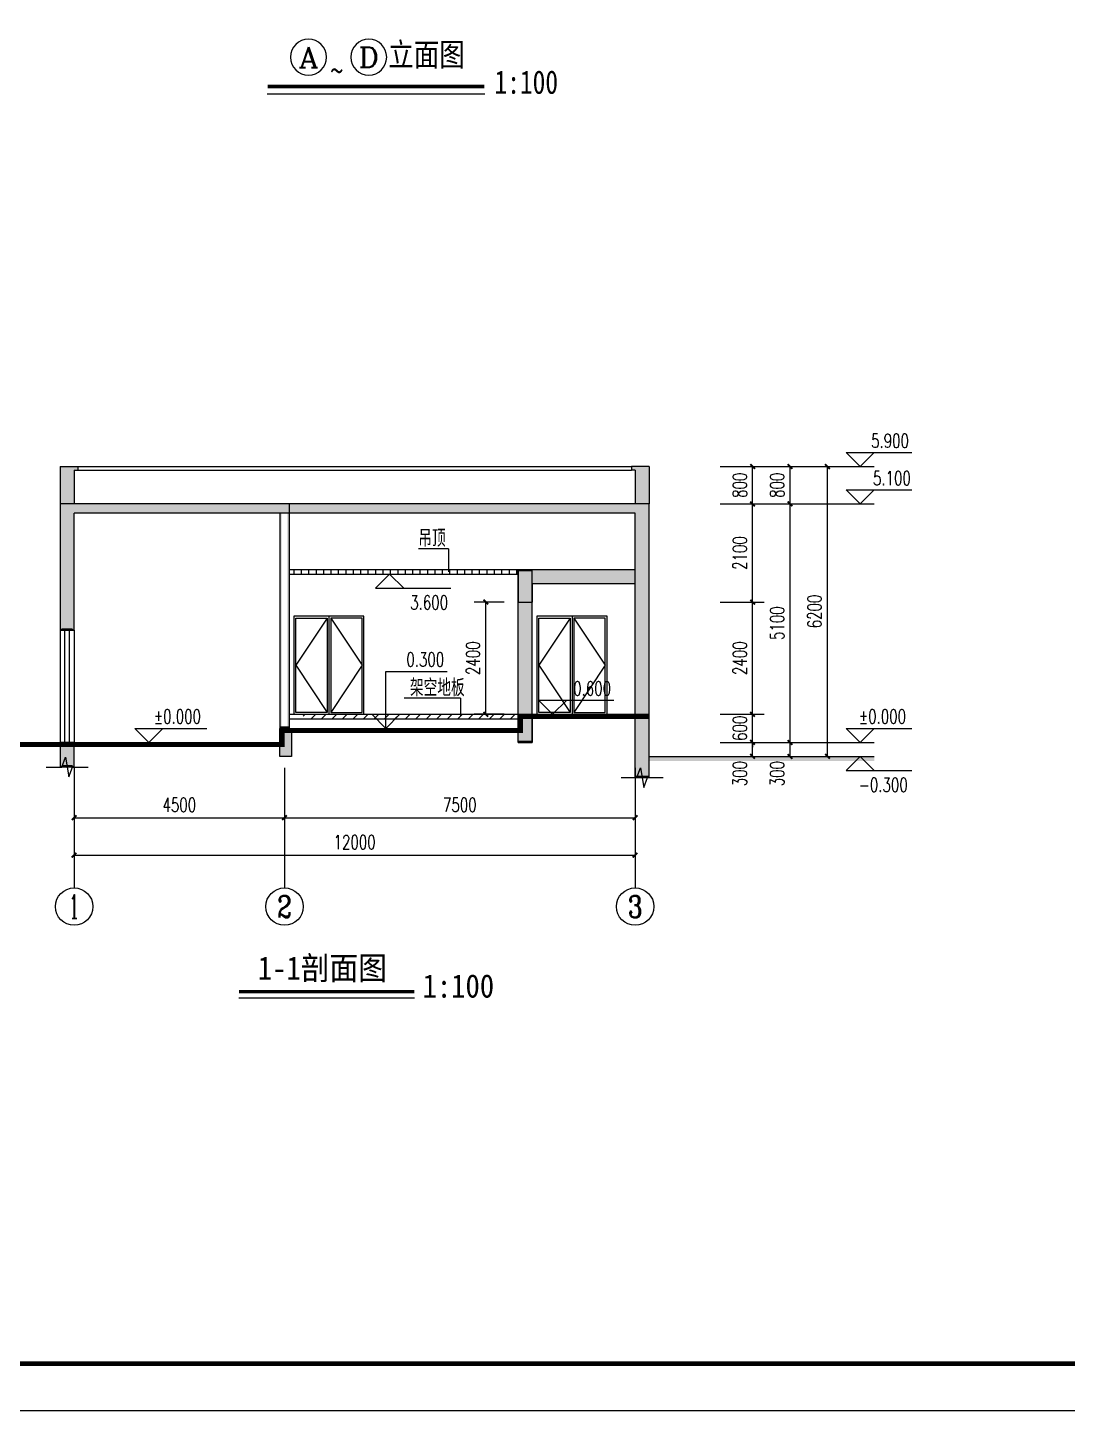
# Model space of a CAD drawing. Extents: x 5066963 to 5185393, y -485691 to -238129.
# Drawn here: x 5113003 to 5135242, y -485691 to -456108 of the extents above; entities that cross this region are included whole.
import ezdxf
from ezdxf.enums import TextEntityAlignment as Align

# ---------------------------------------------------------------- set-up
doc = ezdxf.new("R2010")
doc.units = 0
doc.header["$LTSCALE"] = 1000
doc.header["$MEASUREMENT"] = 0
doc.layers.get('0').update_dxf_attribs({"linetype": 'CONTINUOUS'})
doc.layers.get('Defpoints').update_dxf_attribs({"linetype": 'CONTINUOUS'})
doc.layers.add('_0', color=7, linetype='CONTINUOUS', lineweight=25)
for name, color, linetype in [('AXIS', 3, 'CONTINUOUS'), ('AXIS_TEXT', 7, 'CONTINUOUS'), ('DIM_ELEV', 3, 'CONTINUOUS'), ('DIM_SYMB', 3, 'CONTINUOUS'), ('PUB_DIM', 3, 'CONTINUOUS'), ('PUB_HATCH', 8, 'CONTINUOUS'), ('PUB_TEXT', 7, 'CONTINUOUS'), ('PUB_TITLE', 4, 'CONTINUOUS'), ('PUB_WALL', 9, 'CONTINUOUS'), ('WALL', 2, 'CONTINUOUS'), ('WINDOW', 4, 'CONTINUOUS'), ('剖面', 233, 'CONTINUOUS'), ('图名', 15, 'CONTINUOUS'), ('文字', 11, 'CONTINUOUS')]:
    doc.layers.add(name, color=color, linetype=linetype)
doc.styles.add('_HZTXT', font='txt.shx', dxfattribs={"width": 0.8, "bigfont": 'HZTXT.shx'})
doc.styles.add('_TCH_AXIS', font='COMPLEX', dxfattribs={"bigfont": 'GBCBIG'})
doc.styles.add('_TCH_DIM', font='SIMPLEX', dxfattribs={"bigfont": 'GBCBIG'})
doc.styles.add('_TCH_DIM_T3', font='SIMPLEX', dxfattribs={"width": 0.705882, "bigfont": 'GBCBIG'})
doc.styles.add('COMPLEX', font='COMPLEX')
doc.styles.add('宋体', font='', dxfattribs={"width": 0.7})
doc.styles.get('宋体').set_extended_font_data('SimSun')
doc.dimstyles.new('_TCH_ARCH&&100', dxfattribs={"dimtxt": 297.5, "dimasz": 100, "dimexe": 250, "dimexo": 300, "dimgap": 126.25, "dimtad": 1, "dimdec": 0, "dimzin": 0, "dimdsep": 46, "dimtxsty": '_TCH_DIM_T3', "dimblk": 'ARCHTICK', "dimcen": 0.09, "dimclrt": 7, "dimazin": 2, "dimtfac": 1, "dimtdec": 0, "dimtix": 1, "dimtmove": 2, "dimatfit": 3, "dimfxl": 0, "dimtolj": 1, "dimtzin": 0, "dimarcsym": 0})

# ---------------------------------------------------------------- blocks, each defined once
blk = doc.blocks.new('_ArchTick')
at = {"color": 0, "linetype": 'ByBlock', "const_width": 0.4}
blk.add_lwpolyline([(-0.5, -0.5), (0.5, 0.5)], dxfattribs=at)
blk = doc.blocks.new('*D113')
at = {"layer": 'Defpoints', "color": 0}
for p in [(5127517, -471399), (5128510, -471399), (5127517, -471699)]:
    blk.add_point(p, dxfattribs=at)
at = {"layer": 'PUB_DIM', "color": 0, "lineweight": -2}
for p, q in [((5127817, -471399), (5128760, -471399)), ((5128510, -471699), (5128510, -471399)), ((5127817, -471699), (5128760, -471699))]:
    blk.add_line(p, q, dxfattribs=at)
at = {"layer": 'PUB_DIM', "color": 0, "lineweight": -2, "xscale": 100, "yscale": 100, "zscale": 100}
for p, rotation in [((5128510, -471399), 90), ((5128510, -471699), 270)]:
    blk.add_blockref('_ArchTick', p, dxfattribs=dict(at, rotation=rotation))
at = {"layer": 'PUB_DIM', "color": 7, "insert": (5128235, -472069), "char_height": 297.5, "attachment_point": 5, "rotation": 90, "style": '_TCH_DIM_T3'}
blk.add_mtext('\\A1;300', dxfattribs=at)
blk = doc.blocks.new('*D114')
at = {"layer": 'Defpoints', "color": 0}
for p in [(5127517, -470799), (5128510, -470799), (5127517, -471399)]:
    blk.add_point(p, dxfattribs=at)
at = {"layer": 'PUB_DIM', "color": 0, "lineweight": -2}
for p, q in [((5127817, -470799), (5128760, -470799)), ((5128510, -470799), (5128510, -470699)), ((5128510, -471399), (5128510, -470799)), ((5127817, -471399), (5128760, -471399)), ((5128510, -471399), (5128510, -471499))]:
    blk.add_line(p, q, dxfattribs=at)
at = {"layer": 'PUB_DIM', "color": 0, "lineweight": -2, "xscale": 100, "yscale": 100, "zscale": 100}
for p, rotation in [((5128510, -470799), 270), ((5128510, -471399), 90)]:
    blk.add_blockref('_ArchTick', p, dxfattribs=dict(at, rotation=rotation))
at = {"layer": 'PUB_DIM', "color": 7, "insert": (5128235, -471099), "char_height": 297.5, "attachment_point": 5, "rotation": 90, "style": '_TCH_DIM_T3'}
blk.add_mtext('\\A1;600', dxfattribs=at)
blk = doc.blocks.new('*D115')
at = {"layer": 'Defpoints', "color": 0}
for p in [(5127517, -468399), (5128510, -468399), (5127517, -470799)]:
    blk.add_point(p, dxfattribs=at)
at = {"layer": 'PUB_DIM', "color": 0, "lineweight": -2}
for p, q in [((5127817, -468399), (5128760, -468399)), ((5128510, -470799), (5128510, -468399)), ((5127817, -470799), (5128760, -470799))]:
    blk.add_line(p, q, dxfattribs=at)
at = {"layer": 'PUB_DIM', "color": 0, "lineweight": -2, "xscale": 100, "yscale": 100, "zscale": 100}
for p, rotation in [((5128510, -468399), 90), ((5128510, -470799), 270)]:
    blk.add_blockref('_ArchTick', p, dxfattribs=dict(at, rotation=rotation))
at = {"layer": 'PUB_DIM', "color": 7, "insert": (5128235, -469599), "char_height": 297.5, "attachment_point": 5, "rotation": 90, "style": '_TCH_DIM_T3'}
blk.add_mtext('\\A1;2400', dxfattribs=at)
blk = doc.blocks.new('*D116')
at = {"layer": 'Defpoints', "color": 0}
for p in [(5127517, -466299), (5128510, -466299), (5127517, -468399)]:
    blk.add_point(p, dxfattribs=at)
at = {"layer": 'PUB_DIM', "color": 0, "lineweight": -2}
for p, q in [((5127817, -466299), (5128760, -466299)), ((5128510, -468399), (5128510, -466299)), ((5127817, -468399), (5128760, -468399))]:
    blk.add_line(p, q, dxfattribs=at)
at = {"layer": 'PUB_DIM', "color": 0, "lineweight": -2, "xscale": 100, "yscale": 100, "zscale": 100}
for p, rotation in [((5128510, -466299), 90), ((5128510, -468399), 270)]:
    blk.add_blockref('_ArchTick', p, dxfattribs=dict(at, rotation=rotation))
at = {"layer": 'PUB_DIM', "color": 7, "insert": (5128235, -467349), "char_height": 297.5, "attachment_point": 5, "rotation": 90, "style": '_TCH_DIM_T3'}
blk.add_mtext('\\A1;2100', dxfattribs=at)
blk = doc.blocks.new('*D117')
at = {"layer": 'Defpoints', "color": 0}
for p in [(5127517, -465499), (5128510, -465499), (5127517, -466299)]:
    blk.add_point(p, dxfattribs=at)
at = {"layer": 'PUB_DIM', "color": 0, "lineweight": -2}
for p, q in [((5127817, -465499), (5128760, -465499)), ((5128510, -466299), (5128510, -465499)), ((5127817, -466299), (5128760, -466299))]:
    blk.add_line(p, q, dxfattribs=at)
at = {"layer": 'PUB_DIM', "color": 0, "lineweight": -2, "xscale": 100, "yscale": 100, "zscale": 100}
for p, rotation in [((5128510, -465499), 90), ((5128510, -466299), 270)]:
    blk.add_blockref('_ArchTick', p, dxfattribs=dict(at, rotation=rotation))
at = {"layer": 'PUB_DIM', "color": 7, "insert": (5128235, -465899), "char_height": 297.5, "attachment_point": 5, "rotation": 90, "style": '_TCH_DIM_T3'}
blk.add_mtext('\\A1;800', dxfattribs=at)
blk = doc.blocks.new('*D141')
at = {"layer": 'Defpoints', "color": 0}
for p in [(5127517, -465499), (5130110, -465499), (5127517, -471699)]:
    blk.add_point(p, dxfattribs=at)
at = {"layer": 'PUB_DIM', "color": 0, "lineweight": -2}
for p, q in [((5127817, -465499), (5130360, -465499)), ((5130110, -471699), (5130110, -465499)), ((5127817, -471699), (5130360, -471699))]:
    blk.add_line(p, q, dxfattribs=at)
at = {"layer": 'PUB_DIM', "color": 0, "lineweight": -2, "xscale": 100, "yscale": 100, "zscale": 100}
for p, rotation in [((5130110, -465499), 90), ((5130110, -471699), 270)]:
    blk.add_blockref('_ArchTick', p, dxfattribs=dict(at, rotation=rotation))
at = {"layer": 'PUB_DIM', "color": 7, "insert": (5129835, -468599), "char_height": 297.5, "attachment_point": 5, "rotation": 90, "style": '_TCH_DIM_T3'}
blk.add_mtext('\\A1;6200', dxfattribs=at)
blk = doc.blocks.new('*D142')
at = {"layer": 'Defpoints', "color": 0}
for p in [(5127517, -471399), (5129310, -471399), (5127517, -471699)]:
    blk.add_point(p, dxfattribs=at)
at = {"layer": 'PUB_DIM', "color": 0, "lineweight": -2}
for p, q in [((5127817, -471399), (5129560, -471399)), ((5129310, -471699), (5129310, -471399)), ((5127817, -471699), (5129560, -471699))]:
    blk.add_line(p, q, dxfattribs=at)
at = {"layer": 'PUB_DIM', "color": 0, "lineweight": -2, "xscale": 100, "yscale": 100, "zscale": 100}
for p, rotation in [((5129310, -471399), 90), ((5129310, -471699), 270)]:
    blk.add_blockref('_ArchTick', p, dxfattribs=dict(at, rotation=rotation))
at = {"layer": 'PUB_DIM', "color": 7, "insert": (5129035, -472069), "char_height": 297.5, "attachment_point": 5, "rotation": 90, "style": '_TCH_DIM_T3'}
blk.add_mtext('\\A1;300', dxfattribs=at)
blk = doc.blocks.new('*D143')
at = {"layer": 'Defpoints', "color": 0}
for p in [(5127517, -466299), (5129310, -466299), (5127517, -471399)]:
    blk.add_point(p, dxfattribs=at)
at = {"layer": 'PUB_DIM', "color": 0, "lineweight": -2}
for p, q in [((5127817, -466299), (5129560, -466299)), ((5129310, -471399), (5129310, -466299)), ((5127817, -471399), (5129560, -471399))]:
    blk.add_line(p, q, dxfattribs=at)
at = {"layer": 'PUB_DIM', "color": 0, "lineweight": -2, "xscale": 100, "yscale": 100, "zscale": 100}
for p, rotation in [((5129310, -466299), 90), ((5129310, -471399), 270)]:
    blk.add_blockref('_ArchTick', p, dxfattribs=dict(at, rotation=rotation))
at = {"layer": 'PUB_DIM', "color": 7, "insert": (5129035, -468849), "char_height": 297.5, "attachment_point": 5, "rotation": 90, "style": '_TCH_DIM_T3'}
blk.add_mtext('\\A1;5100', dxfattribs=at)
blk = doc.blocks.new('*D144')
at = {"layer": 'Defpoints', "color": 0}
for p in [(5127517, -465499), (5129310, -465499), (5127517, -466299)]:
    blk.add_point(p, dxfattribs=at)
at = {"layer": 'PUB_DIM', "color": 0, "lineweight": -2}
for p, q in [((5127817, -465499), (5129560, -465499)), ((5129310, -466299), (5129310, -465499)), ((5127817, -466299), (5129560, -466299))]:
    blk.add_line(p, q, dxfattribs=at)
at = {"layer": 'PUB_DIM', "color": 0, "lineweight": -2, "xscale": 100, "yscale": 100, "zscale": 100}
for p, rotation in [((5129310, -465499), 90), ((5129310, -466299), 270)]:
    blk.add_blockref('_ArchTick', p, dxfattribs=dict(at, rotation=rotation))
at = {"layer": 'PUB_DIM', "color": 7, "insert": (5129035, -465899), "char_height": 297.5, "attachment_point": 5, "rotation": 90, "style": '_TCH_DIM_T3'}
blk.add_mtext('\\A1;800', dxfattribs=at)
blk = doc.blocks.new('*D145')
at = {"layer": 'Defpoints', "color": 0}
for p in [(5122804, -468399), (5123498, -468399), (5123498, -470799)]:
    blk.add_point(p, dxfattribs=at)
at = {"layer": 'PUB_DIM', "color": 0, "lineweight": -2}
for p, q in [((5123198, -468399), (5122554, -468399)), ((5122804, -470799), (5122804, -468399)), ((5123198, -470799), (5122554, -470799))]:
    blk.add_line(p, q, dxfattribs=at)
at = {"layer": 'PUB_DIM', "color": 0, "lineweight": -2, "xscale": 100, "yscale": 100, "zscale": 100}
for p, rotation in [((5122804, -468399), 90), ((5122804, -470799), 270)]:
    blk.add_blockref('_ArchTick', p, dxfattribs=dict(at, rotation=rotation))
at = {"layer": 'PUB_DIM', "color": 7, "insert": (5122529, -469599), "char_height": 297.5, "attachment_point": 5, "rotation": 90, "style": '_TCH_DIM_T3'}
blk.add_mtext('\\A1;2400', dxfattribs=at)
blk = doc.blocks.new('$TCHSYS$WIN2D')
for p, q in [((-0.5, 0.5), (0.5, 0.5)), ((-0.5, 0.5), (-0.5, -0.5)), ((0.5, 0.5), (0.5, -0.5)), ((0.5, 0.167), (-0.5, 0.167)), ((0.5, -0.167), (-0.5, -0.167)), ((-0.5, -0.5), (0.5, -0.5))]:
    blk.add_line(p, q)
blk = doc.blocks.new('*D150')
at = {"layer": 'AXIS', "color": 0, "lineweight": -2}
for p, q in [((5113997, -472244), (5113997, -474062)), ((5125997, -472244), (5125997, -474062)), ((5113997, -473812), (5125997, -473812))]:
    blk.add_line(p, q, dxfattribs=at)
at = {"layer": 'Defpoints', "color": 0}
for p in [(5113997, -471944), (5125997, -471944), (5125997, -473812)]:
    blk.add_point(p, dxfattribs=at)
at = {"layer": 'AXIS', "color": 0, "lineweight": -2, "xscale": 100, "yscale": 100, "zscale": 100, "rotation": 180}
blk.add_blockref('_ArchTick', (5113997, -473812), dxfattribs=at)
at = {"layer": 'AXIS', "color": 0, "lineweight": -2, "xscale": 100, "yscale": 100, "zscale": 100}
blk.add_blockref('_ArchTick', (5125997, -473812), dxfattribs=at)
at = {"layer": 'AXIS', "color": 7, "insert": (5119997, -473537), "char_height": 297.5, "attachment_point": 5, "style": '_TCH_DIM_T3'}
blk.add_mtext('\\A1;12000', dxfattribs=at)
blk = doc.blocks.new('*D151')
at = {"layer": 'AXIS', "color": 0, "lineweight": -2}
for p, q in [((5113997, -472244), (5113997, -473262)), ((5118497, -472244), (5118497, -473262)), ((5113997, -473012), (5118497, -473012))]:
    blk.add_line(p, q, dxfattribs=at)
at = {"layer": 'Defpoints', "color": 0}
for p in [(5113997, -471944), (5118497, -471944), (5118497, -473012)]:
    blk.add_point(p, dxfattribs=at)
at = {"layer": 'AXIS', "color": 0, "lineweight": -2, "xscale": 100, "yscale": 100, "zscale": 100, "rotation": 180}
blk.add_blockref('_ArchTick', (5113997, -473012), dxfattribs=at)
at = {"layer": 'AXIS', "color": 0, "lineweight": -2, "xscale": 100, "yscale": 100, "zscale": 100}
blk.add_blockref('_ArchTick', (5118497, -473012), dxfattribs=at)
at = {"layer": 'AXIS', "color": 7, "insert": (5116247, -472737), "char_height": 297.5, "attachment_point": 5, "style": '_TCH_DIM_T3'}
blk.add_mtext('\\A1;4500', dxfattribs=at)
blk = doc.blocks.new('*D152')
at = {"layer": 'AXIS', "color": 0, "lineweight": -2}
for p, q in [((5118497, -472244), (5118497, -473262)), ((5125997, -472244), (5125997, -473262)), ((5118497, -473012), (5125997, -473012))]:
    blk.add_line(p, q, dxfattribs=at)
at = {"layer": 'Defpoints', "color": 0}
for p in [(5118497, -471944), (5125997, -471944), (5125997, -473012)]:
    blk.add_point(p, dxfattribs=at)
at = {"layer": 'AXIS', "color": 0, "lineweight": -2, "xscale": 100, "yscale": 100, "zscale": 100, "rotation": 180}
blk.add_blockref('_ArchTick', (5118497, -473012), dxfattribs=at)
at = {"layer": 'AXIS', "color": 0, "lineweight": -2, "xscale": 100, "yscale": 100, "zscale": 100}
blk.add_blockref('_ArchTick', (5125997, -473012), dxfattribs=at)
at = {"layer": 'AXIS', "color": 7, "insert": (5122247, -472737), "char_height": 297.5, "attachment_point": 5, "style": '_TCH_DIM_T3'}
blk.add_mtext('\\A1;7500', dxfattribs=at)
blk = doc.blocks.new('_AXISO')
blk.add_circle((0, 0), 0.5)
at = {"layer": 'AXIS_TEXT', "style": 'COMPLEX', "width": 1.041667}
blk.add_attdef('A', text='', height=0.56, dxfattribs=at).set_placement((-0.25, -0.28), (0.25, -0.28), align=Align.FIT)

msp = doc.modelspace()

# ---------------------------------------------------------------- hatches: boundary and pattern name
h = msp.add_hatch(color=0)
h.dxf.hatch_style = 1
h.paths.add_polyline_path([(5125997.2, -467699.2), (5123497.5, -467699.2), (5123497.5, -468399.2), (5123797.9, -468399.2), (5123797.9, -467999.2), (5125997.2, -467999.2)])
h = msp.add_hatch(color=0)
h.dxf.hatch_style = 1
h.paths.add_polyline_path([(5123497.5, -471399.2), (5123797.5, -471399.2), (5123797.5, -470799.2), (5123497.5, -470799.2)])
h = msp.add_hatch(color=0)
h.dxf.hatch_style = 1
h.paths.add_polyline_path([(5118647.2, -471099.2), (5118397.2, -471099.2), (5118397.2, -471699.2), (5118647.2, -471699.2)])
at = {"layer": '_0'}
for points in [[(5113697.2, -465499), (5114077.2, -465499), (5114077.2, -465579), (5113997.2, -465579), (5113997.2, -466299), (5113697.2, -466299)], [(5126297.2, -465499), (5125917.2, -465499), (5125917.2, -465579), (5125997.2, -465579), (5125997.2, -466299), (5126297.2, -466299)], [(5126297.2, -471699.2), (5126297.2, -471799.2), (5131110.3, -471799.2), (5131110.3, -471699.2)]]:
    msp.add_hatch(color=0, dxfattribs=at).paths.add_polyline_path(points)
h = msp.add_hatch(dxfattribs=at)
h.set_pattern_fill('ANSI31', color=0, scale=100, angle=45, style=0)
h.set_pattern_definition([(90, (-3944970, 253545.5), (-158.75, 1e-14), [])])
h.paths.add_polyline_path([(5123497.5, -467799.2), (5123497.5, -467699.2), (5118597.2, -467699.2), (5118597.2, -467799.2)])
h = msp.add_hatch(dxfattribs=at)
h.set_pattern_fill('ANSI31', color=0, scale=100, style=0)
h.set_pattern_definition([(45, (-3944970, 253545.5), (-112.2532015, 112.2532015), [])])
h.paths.add_polyline_path([(5123497.5, -470899.2), (5123497.5, -470799.2), (5118897.2, -470799.2), (5118897.2, -470899.2)])
at = {"layer": 'PUB_HATCH'}
for points in [[(5113737.2, -466339), (5113697.2, -466299), (5113697.2, -468999.2), (5113997.2, -468999.2), (5113997.2, -466499), (5113957.2, -466459)], [(5118497.2, -466499), (5118497.2, -466299), (5113697.2, -466299), (5113737.2, -466339), (5113957.2, -466459), (5113997.2, -466499)], [(5126037.2, -466459), (5126257.2, -466339), (5126297.2, -466299), (5118497.2, -466299), (5118497.2, -466499), (5125997.2, -466499)], [(5125997.2, -472151.6), (5126297.2, -472151.6), (5126297.2, -466299), (5126257.2, -466339), (5126037.2, -466459), (5125997.2, -466499)], [(5123497.5, -471404.4), (5123797.5, -471404.4), (5123797.5, -467699.2), (5123497.5, -467699.2)], [(5113997.2, -471924), (5113997.2, -471399.2), (5113697.2, -471399.2), (5113697.2, -471924)]]:
    msp.add_hatch(color=256, dxfattribs=at).paths.add_polyline_path(points)
at = {"layer": 'PUB_WALL'}
for color, points in [(256, [(5113697.2, -466299), (5113697.2, -468999.2), (5113737.2, -468959.2), (5113737.2, -466339)]), (0, [(5118497.2, -466299), (5113697.2, -466299), (5113737.2, -466339), (5118497.2, -466339)]), (256, [(5113997.2, -468999.2), (5113997.2, -466499), (5113957.2, -466459), (5113957.2, -468959.2)]), (0, [(5118497.2, -466499), (5113997.2, -466499), (5113957.2, -466459), (5118497.2, -466459)]), (0, [(5118397.2, -466499), (5118397.2, -471099.2), (5118437.2, -471099.2), (5118437.2, -466499)]), (0, [(5126297.2, -466299), (5118497.2, -466299), (5118497.2, -466339), (5126257.2, -466339)]), (0, [(5125997.2, -466499), (5118497.2, -466499), (5118497.2, -466459), (5126037.2, -466459)]), (0, [(5118597.2, -466499), (5118597.2, -471099.2), (5118557.2, -471099.2), (5118557.2, -466499)]), (256, [(5125997.2, -472151.6), (5125997.2, -466499), (5126037.2, -466459), (5126037.2, -472151.6)]), (256, [(5126297.2, -472151.6), (5126297.2, -466299), (5126257.2, -466339), (5126257.2, -472151.6)]), (256, [(5123497.5, -471404.4), (5123497.5, -467699.2), (5123537.5, -467699.2), (5123537.5, -471404.4)]), (256, [(5123497.5, -467699.2), (5123797.5, -467699.2), (5123797.5, -467739.2), (5123497.5, -467739.2)]), (256, [(5123797.5, -471404.4), (5123797.5, -467699.2), (5123757.5, -467699.2), (5123757.5, -471404.4)]), (256, [(5113697.2, -468999.2), (5113997.2, -468999.2), (5113957.2, -468959.2), (5113737.2, -468959.2)]), (0, [(5118597.2, -471099.2), (5118397.2, -471099.2), (5118397.2, -471059.2), (5118597.2, -471059.2)]), (256, [(5113997.2, -471399.2), (5113697.2, -471399.2), (5113737.2, -471439.2), (5113957.2, -471439.2)]), (256, [(5113697.2, -471399.2), (5113697.2, -471924), (5113737.2, -471884), (5113737.2, -471439.2)]), (256, [(5113997.2, -471924), (5113997.2, -471399.2), (5113957.2, -471439.2), (5113957.2, -471884)]), (256, [(5123497.5, -471404.4), (5123797.5, -471404.4), (5123797.5, -471364.4), (5123497.5, -471364.4)]), (256, [(5113697.2, -471924), (5113997.2, -471924), (5113957.2, -471884), (5113737.2, -471884)]), (256, [(5125997.2, -472151.6), (5126297.2, -472151.6), (5126297.2, -472111.6), (5125997.2, -472111.6)])]:
    msp.add_hatch(color=color, dxfattribs=at).paths.add_polyline_path(points)

# ---------------------------------------------------------------- linework, layer by layer
at = {"color": 0}
msp.add_line((5123497.5, -468399.2), (5123797.9, -468399.2), dxfattribs=at)
at = {"color": 0, "const_width": 100}
msp.add_lwpolyline([(5107716.5, -471749.2), (5111947.2, -471749.2), (5111947.2, -471599.2), (5112247.2, -471599.2), (5112247.2, -471449.2), (5118447.2, -471449.2), (5118447.2, -471149.2), (5123547.5, -471149.2), (5123547.5, -470849.2), (5126297.2, -470849.2)], dxfattribs=at)
at = {"color": 0}
for points in [[(5107716.5, -471699.2), (5111897.2, -471699.2), (5111897.2, -471549.2), (5112197.2, -471549.2), (5112197.2, -471399.2), (5118397.2, -471399.2), (5118397.2, -471099.2), (5123497.5, -471099.2), (5123497.5, -470799.2), (5126297.2, -470799.2)], [(5123497.5, -470799.2), (5123797.5, -470799.2), (5123797.5, -471399.2), (5123497.5, -471399.2), (5123497.5, -470799.2)], [(5118397.2, -471099.2), (5118647.2, -471099.2), (5118647.2, -471699.2), (5118397.2, -471699.2), (5118397.2, -471099.2)]]:
    msp.add_lwpolyline(points, dxfattribs=at)
at = {"layer": '_0', "color": 0}
for p, q in [((5114077.2, -465499), (5125917.2, -465499)), ((5114077.2, -465579), (5125917.2, -465579)), ((5118597.2, -466299), (5118597.2, -467699.2)), ((5118597.2, -467699.2), (5123497.5, -467699.2)), ((5123497.5, -467699.2), (5125997.5, -467699.2)), ((5118597.2, -467799.2), (5118597.2, -470799.2)), ((5118597.2, -467799.2), (5123497.5, -467799.2)), ((5123797.9, -467999.2), (5125997.5, -467999.2)), ((5118597.2, -470799.2), (5123897.2, -470799.2)), ((5118597.2, -470899.2), (5118597.2, -471099.2)), ((5118597.2, -470899.2), (5123497.5, -470899.2)), ((5124097.2, -470799.2), (5125997.2, -470799.2))]:
    msp.add_line(p, q, dxfattribs=at)
for points in [[(5112197.2, -471549.2), (5112197.2, -471399.2), (5113697.2, -471399.2)], [(5126297.2, -471699.2), (5131110.3, -471699.2)]]:
    msp.add_lwpolyline(points, dxfattribs=at)
at = {"layer": 'AXIS', "color": 0}
for p, q in [((5113997.2, -471944.2), (5113997.2, -474512.3)), ((5118497.2, -471944.2), (5118497.2, -474512.3)), ((5125997.2, -471944.2), (5125997.2, -474512.3))]:
    msp.add_line(p, q, dxfattribs=at)
at = {"layer": 'DIM_ELEV'}
for p, q in [((5130810.3, -465499), (5130510.3, -465199)), ((5130510.3, -465199), (5131914.3, -465199)), ((5130810.3, -465499), (5131110.3, -465199)), ((5129213, -465499), (5131110.3, -465499)), ((5130810.3, -466299), (5130510.3, -465999)), ((5130510.3, -465999), (5131914.3, -465999)), ((5130810.3, -466299), (5131110.3, -465999)), ((5129213, -466299), (5131110.3, -466299)), ((5130810.3, -471399.2), (5130510.3, -471099.2)), ((5130510.3, -471099.2), (5131914.3, -471099.2)), ((5130810.3, -471399.2), (5131110.3, -471099.2)), ((5129213, -471399.2), (5131110.3, -471399.2)), ((5129213, -471699.2), (5131110.3, -471699.2)), ((5130810.3, -471699.2), (5130510.3, -471999.2)), ((5130810.3, -471699.2), (5131110.3, -471999.2)), ((5130510.3, -471999.2), (5131914.3, -471999.2))]:
    msp.add_line(p, q, dxfattribs=at)
at = {"layer": 'DIM_ELEV', "color": 0}
for p, q in [((5120746.4, -467799.2), (5120446.4, -468099.2)), ((5120746.4, -467799.2), (5121046.4, -468099.2)), ((5120446.4, -468099.2), (5122056.3, -468099.2)), ((5120663, -471099.2), (5120663, -469882.4)), ((5120663, -469882.4), (5121973, -469882.4)), ((5124232.9, -470799.2), (5123932.9, -470499.2)), ((5123932.9, -470499.2), (5125542.9, -470499.2)), ((5124232.9, -470799.2), (5124532.9, -470499.2)), ((5120663, -471099.2), (5120363, -470799.2)), ((5120363, -470799.2), (5120963, -470799.2)), ((5120663, -471099.2), (5120963, -470799.2)), ((5115592.7, -471399.2), (5115292.7, -471099.2)), ((5115292.7, -471099.2), (5116832.9, -471099.2)), ((5115592.7, -471399.2), (5115892.7, -471099.2))]:
    msp.add_line(p, q, dxfattribs=at)
at = {"layer": 'DIM_SYMB', "color": 0}
for points in [[(5113397.2, -471929.4), (5113734.7, -471929.4), (5113811.1, -471719.4), (5113885.2, -472139.4), (5113959.7, -471929.4), (5114297.2, -471929.4)], [(5125697.2, -472151.6), (5126034.7, -472151.6), (5126111.1, -471941.6), (5126185.2, -472361.6), (5126259.7, -472151.6), (5126597.2, -472151.6)]]:
    msp.add_lwpolyline(points, dxfattribs=at)
at = {"layer": 'PUB_TITLE', "color": 4}
msp.add_lwpolyline([(5095824.1, -485690.7), (5179924.1, -485690.7), (5179924.1, -426290.7), (5095824.1, -426290.7)], close=True, dxfattribs=at)
at = {"layer": 'PUB_TITLE', "color": 4, "const_width": 100}
msp.add_lwpolyline([(5098324.1, -484690.7), (5178924.1, -484690.7), (5178924.1, -427290.7), (5098324.1, -427290.7)], close=True, dxfattribs=at)
at = {"layer": 'WALL'}
for p, q in [((5113697.2, -466299), (5113697.2, -468999.2)), ((5113997.2, -468999.2), (5113997.2, -466499)), ((5125997.2, -472151.6), (5125997.2, -466499)), ((5126297.2, -472151.6), (5126297.2, -466299)), ((5123497.5, -471404.4), (5123497.5, -467699.2)), ((5123497.5, -467699.2), (5123797.5, -467699.2)), ((5123797.5, -471404.4), (5123797.5, -467699.2)), ((5113697.2, -468999.2), (5113997.2, -468999.2)), ((5113997.2, -471399.2), (5113697.2, -471399.2)), ((5113697.2, -471399.2), (5113697.2, -471924)), ((5113997.2, -471924), (5113997.2, -471399.2)), ((5123497.5, -471404.4), (5123797.5, -471404.4)), ((5113697.2, -471924), (5113997.2, -471924)), ((5125997.2, -472151.6), (5126297.2, -472151.6))]:
    msp.add_line(p, q, dxfattribs=at)
at = {"layer": 'WALL', "color": 0}
for p, q in [((5118497.2, -466299), (5113697.2, -466299)), ((5118497.2, -466499), (5113997.2, -466499)), ((5118397.2, -466499), (5118397.2, -471099.2)), ((5126297.2, -466299), (5118497.2, -466299)), ((5125997.2, -466499), (5118497.2, -466499)), ((5118597.2, -466499), (5118597.2, -471099.2)), ((5118597.2, -471099.2), (5118397.2, -471099.2))]:
    msp.add_line(p, q, dxfattribs=at)
at = {"layer": 'WINDOW'}
for p, q in [((5119447.2, -468699.2), (5119447.2, -470799.2)), ((5119447.2, -468699.2), (5119447.2, -470799.2)), ((5124647.2, -468699.2), (5124647.2, -470799.2)), ((5124647.2, -468699.2), (5124647.2, -470799.2))]:
    msp.add_line(p, q, dxfattribs=at)
for points in [[(5120197.2, -470799.2), (5120197.2, -468699.2), (5118697.2, -468699.2), (5118697.2, -470799.2)], [(5119407.2, -468739.2), (5118737.2, -469749.2), (5119407.2, -470759.2)], [(5119487.2, -468739.2), (5120157.2, -469749.2), (5119487.2, -470759.2)], [(5125397.2, -470799.2), (5125397.2, -468699.2), (5123897.2, -468699.2), (5123897.2, -470799.2)], [(5124607.2, -468739.2), (5123937.2, -469749.2), (5124607.2, -470759.2)], [(5124687.2, -468739.2), (5125357.2, -469749.2), (5124687.2, -470759.2)]]:
    msp.add_lwpolyline(points, dxfattribs=at)
for points in [[(5118737.2, -468739.2), (5119407.2, -468739.2), (5119407.2, -470759.2), (5118737.2, -470759.2)], [(5120157.2, -468739.2), (5119487.2, -468739.2), (5119487.2, -470759.2), (5120157.2, -470759.2)], [(5123937.2, -468739.2), (5124607.2, -468739.2), (5124607.2, -470759.2), (5123937.2, -470759.2)], [(5125357.2, -468739.2), (5124687.2, -468739.2), (5124687.2, -470759.2), (5125357.2, -470759.2)]]:
    msp.add_lwpolyline(points, close=True, dxfattribs=at)
at = {"layer": '剖面'}
for p, q in [((5113697.2, -465499), (5114077.2, -465499)), ((5113697.2, -465499), (5113697.2, -466299)), ((5113997.2, -465579), (5114077.2, -465579)), ((5113997.2, -465579), (5113997.2, -466299)), ((5114077.2, -465499), (5114077.2, -465579)), ((5126297.2, -465499), (5125917.2, -465499)), ((5125917.2, -465499), (5125917.2, -465579)), ((5125997.2, -465579), (5125917.2, -465579)), ((5125997.2, -465579), (5125997.2, -466299)), ((5126297.2, -465499), (5126297.2, -466299)), ((5123497.5, -467699.2), (5123497.5, -468399.2)), ((5123797.9, -467999.2), (5123797.9, -468399.2))]:
    msp.add_line(p, q, dxfattribs=at)
at = {"layer": '图名'}
for p, q in [((5118127.6, -457526.4), (5122784.3, -457526.4)), ((5117517.4, -476863.4), (5121280.5, -476863.4))]:
    msp.add_line(p, q, dxfattribs=at)
for points, const_width in [([(5118139.4, -457366.7), (5122772.5, -457366.7)], 84), ([(5117527.2, -476730.3), (5121270.7, -476730.3)], 70)]:
    msp.add_lwpolyline(points, dxfattribs=dict(at, const_width=const_width))
at = {"layer": '文字'}
for p, q in [((5122003.8, -467256.7), (5121366.6, -467256.7)), ((5122003.8, -467256.7), (5122003.8, -467753.7)), ((5122261.7, -470454.8), (5121054.4, -470454.8)), ((5122261.7, -470454.8), (5122261.7, -470833.4))]:
    msp.add_line(p, q, dxfattribs=at)

# ---------------------------------------------------------------- block references
at = {"layer": 'AXIS'}
ref = msp.add_blockref('_AXISO', (5119010.7, -456739.6), dxfattribs=dict(at, xscale=-768, yscale=768, zscale=768))
ref.add_attrib('A', 'A', dxfattribs={"layer": 'AXIS_TEXT', "height": 434.4, "style": '_TCH_AXIS', "width": 1.166667}).set_placement((5118793.5, -456956.8), (5119227.9, -456956.8), align=Align.FIT)
ref = msp.add_blockref('_AXISO', (5120298.9, -456739.6), dxfattribs=dict(at, xscale=-768, yscale=768, zscale=768))
ref.add_attrib('A', 'D', dxfattribs={"layer": 'AXIS_TEXT', "height": 434.4, "style": '_TCH_AXIS', "width": 1.235294}).set_placement((5120081.7, -456956.8), (5120516.2, -456956.8), align=Align.FIT)
at = {"layer": 'AXIS', "color": 0}
ref = msp.add_blockref('_AXISO', (5113997.2, -474912.3), dxfattribs=dict(at, xscale=800, yscale=800, zscale=800))
ref.add_attrib('A', '1', dxfattribs={"layer": 'AXIS_TEXT', "color": 0, "height": 514.7, "style": '_TCH_AXIS'}).set_placement((5113886.9, -475169.7), (5114107.5, -475169.7), align=Align.FIT)
ref = msp.add_blockref('_AXISO', (5118497.2, -474912.3), dxfattribs=dict(at, xscale=800, yscale=800, zscale=800))
ref.add_attrib('A', '2', dxfattribs={"layer": 'AXIS_TEXT', "color": 0, "height": 465.9, "style": '_TCH_AXIS'}).set_placement((5118341.9, -475145.3), (5118652.5, -475145.3), align=Align.FIT)
ref = msp.add_blockref('_AXISO', (5125997.2, -474912.3), dxfattribs=dict(at, xscale=800, yscale=800, zscale=800))
ref.add_attrib('A', '3', dxfattribs={"layer": 'AXIS_TEXT', "color": 0, "height": 465.9, "style": '_TCH_AXIS'}).set_placement((5125841.9, -475145.3), (5126152.5, -475145.3), align=Align.FIT)
at = {"layer": 'WINDOW', "color": 0, "xscale": 2400, "yscale": -300, "zscale": 2400, "rotation": 270}
msp.add_blockref('$TCHSYS$WIN2D', (5113847.2, -470199.2), dxfattribs=at)

# ---------------------------------------------------------------- texts
at = {"layer": 'PUB_DIM', "style": '_HZTXT', "width": 0.8}
for s, p in [('吊顶', (5121359.5, -467214.6)), (' 架空地板', (5120920.1, -470412.7))]:
    msp.add_text(s, height=365.69, dxfattribs=at).set_placement(p)
at = {"layer": 'PUB_TEXT', "style": '_TCH_DIM', "width": 0.705882}
for s, p in [('5.900', (5131044.3, -465094)), ('5.100', (5131084.3, -465894)), ('%%P0.000', (5130784.3, -470994.2)), ('-0.300', (5130784.3, -472454.2))]:
    msp.add_text(s, height=297.5, dxfattribs=at).set_placement(p)
at = {"layer": 'PUB_TEXT', "color": 0, "style": '_TCH_DIM', "width": 0.705882}
for s, p in [('3.600', (5121186.3, -468554.2)), ('0.300', (5121103, -469777.4)), ('0.600', (5124672.9, -470394.2)), ('%%P0.000', (5115702.9, -470994.2))]:
    msp.add_text(s, height=297.5, dxfattribs=at).set_placement(p)
at = {"layer": '图名', "style": '宋体'}
for s, width, p in [('立面图', 0.8, (5120717.2, -456933.7)), ('~', 0.8, (5119479.1, -457281)), ('1:100', 0.8, (5122988.4, -457522.8)), ('1-1剖面图', 0.9, (5117927.3, -476477.9)), ('1:100', 0.9, (5121450.5, -476860.3))]:
    msp.add_text(s, height=500, dxfattribs=dict(at, width=width)).set_placement(p)

# ---------------------------------------------------------------- dimensions: what is measured, and where the dimension line sits
at = {"layer": 'AXIS', "color": 0}
for p1, p2, distance, picture, middle in [((5113997.2, -471944.2), (5125997.2, -471944.2), -1868.1, '*D150', (5119997.2, -473537.3)), ((5113997.2, -471944.2), (5118497.2, -471944.2), -1068.1, '*D151', (5116247.2, -472737.3)), ((5118497.2, -471944.2), (5125997.2, -471944.2), -1068.1, '*D152', (5122247.2, -472737.3))]:
    dim = msp.add_aligned_dim(p1=p1, p2=p2, distance=distance, dimstyle='_TCH_ARCH&&100', dxfattribs=at)
    dim.commit()
    dim.dimension.update_dxf_attribs({"geometry": picture, "text_midpoint": middle})
at = {"layer": 'PUB_DIM'}
for p1, p2, distance, picture, middle in [((5127516.5, -466299), (5127516.5, -465499), -993.8, '*D117', (5128235.3, -465899)), ((5127516.5, -471699.2), (5127516.5, -465499), -2593.8, '*D141', (5129835.3, -468599.1)), ((5127516.5, -466299), (5127516.5, -465499), -1793.8, '*D144', (5129035.3, -465899)), ((5127516.5, -468399.2), (5127516.5, -466299), -993.8, '*D116', (5128235.3, -467349.1)), ((5127516.5, -471399.2), (5127516.5, -466299), -1793.8, '*D143', (5129035.3, -468849.1)), ((5127516.5, -470799.2), (5127516.5, -468399.2), -993.8, '*D115', (5128235.3, -469599.2)), ((5127516.5, -471399.2), (5127516.5, -470799.2), -993.8, '*D114', (5128235.3, -471099.2))]:
    dim = msp.add_aligned_dim(p1=p1, p2=p2, distance=distance, dimstyle='_TCH_ARCH&&100', dxfattribs=at)
    dim.commit()
    dim.dimension.update_dxf_attribs({"geometry": picture, "text_midpoint": middle})
at = {"layer": 'PUB_DIM', "color": 0}
dim = msp.add_aligned_dim(p1=(5123497.5, -470799.2), p2=(5123497.5, -468399.2), distance=693.7, dimstyle='_TCH_ARCH&&100', dxfattribs=at)
dim.commit()
dim.dimension.update_dxf_attribs({"geometry": '*D145', "text_midpoint": (5122528.8, -469599.2)})
at = {"layer": 'PUB_DIM'}
for base, picture, middle in [((5128510.3, -471399.2), '*D113', (5128235.3, -472069.2)), ((5129310.3, -471399.2), '*D142', (5129035.3, -472069.2))]:
    dim = msp.add_linear_dim(base=base, p1=(5127516.5, -471699.2), p2=(5127516.5, -471399.2), angle=90, dimstyle='_TCH_ARCH&&100', dxfattribs=at)
    dim.commit()
    dim.dimension.update_dxf_attribs({"geometry": picture, "text_midpoint": middle, "dimtype": 129})

doc.saveas('drawing.dxf')
